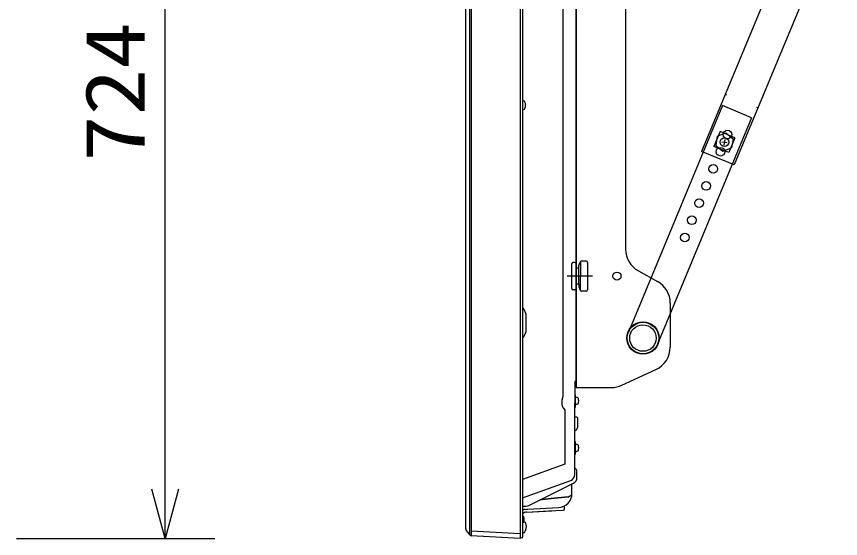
# Model space of a CAD drawing. Units: millimetres, scale not verified. Extents: x -63 to 63, y -57 to 57.
# Drawn here: x 17.63 to 50.89, y -3.33 to 17.75 of the extents above; entities that cross this region are included whole.
import ezdxf
from ezdxf.enums import TextEntityAlignment as Align

# ---------------------------------------------------------------- set-up
doc = ezdxf.new("R2010")
doc.units = ezdxf.units.MM
doc.header["$LTSCALE"] = 0.190236
doc.linetypes.add('LONG_CHAIN', pattern=[21, 18, -1, 1, -1])
doc.linetypes.add('LONG_DASHED2', pattern=[13, 12, -1])
for name, color, linetype in [('0-2_GAIKEI', 1, 'Continuous'), ('0-3_WAKU', 3, 'Continuous'), ('0-4_KIJUN', 7, 'Continuous')]:
    doc.layers.add(name, color=color, linetype=linetype)
doc.styles.add('ＭＳ ゴシック', font='')
doc.styles.get('ＭＳ ゴシック').set_extended_font_data('MS Gothic')

# ---------------------------------------------------------------- blocks, each defined once
blk = doc.blocks.new('_OPEN30')
at = {"layer": '0-4_KIJUN'}
blk.add_line((0, 0), (-1, 0), dxfattribs=at)
blk.add_lwpolyline([(-1, 0.26795), (0, 0), (-1, -0.26795)], dxfattribs=at)

msp = doc.modelspace()

# ---------------------------------------------------------------- linework, layer by layer
at = {"layer": '0-2_GAIKEI'}
for p, q in [((37.9596, 32.6656), (37.9596, -3.1273)), ((35.9262, -3.1916), (35.9262, 32.5322)), ((35.9841, 32.5628), (35.9841, -3.2241)), ((39.6858, 25.1916), (39.6858, 2.4639)), ((40.2146, 24.3115), (40.2146, 2.7615)), ((49.5651, 22.6461), (45.2708, 12.3021)), ((50.8858, 22.0978), (46.5916, 11.7538)), ((42.2146, 18.8431), (42.2146, 8.3499)), ((38.091, 14.3383), (38.0596, 14.3383)), ((38.0596, 13.9883), (38.091, 13.9883)), ((46.1239, 14.1484), (42.3281, 5.0049)), ((47.2969, 13.6614), (46.1239, 14.1484)), ((47.2969, 13.6614), (43.5011, 4.518)), ((46.024, 13.0992), (45.7748, 12.4989)), ((45.907, 12.9094), (46.2568, 13.0453)), ((46.6244, 12.85), (46.024, 13.0992)), ((46.2568, 13.0453), (46.5494, 12.8103)), ((46.0924, 12.6909), (46.3124, 12.657)), ((46.2162, 12.7817), (46.1799, 12.5466)), ((46.6244, 12.85), (46.3751, 12.2496)), ((46.5494, 12.8103), (46.4922, 12.4394)), ((46.3751, 12.2496), (45.7748, 12.4989)), ((46.5916, 11.7538), (45.2708, 12.3021)), ((40.0396, 6.7615), (40.0396, 7.7615)), ((40.1646, 7.8115), (40.0896, 7.8115)), ((40.2146, 6.9365), (40.2146, 7.7615)), ((40.3246, 6.9365), (40.3246, 7.6865)), ((40.3248, 7.6871), (40.3763, 7.8286)), ((40.3883, 7.8472), (40.3883, 7.2615)), ((40.6246, 7.8615), (40.4233, 7.8615)), ((40.6746, 7.8115), (40.6746, 6.7115)), ((40.3246, 7.5865), (40.2146, 7.5865)), ((42.7289, 7.4757), (43.5002, 7.0472)), ((40.2146, 6.0034), (40.2146, 7.1001)), ((40.2146, 6.0034), (40.2146, 7.1001)), ((40.3871, 6.677), (40.3871, 7.2615)), ((40.1646, 6.7115), (40.0896, 6.7115)), ((40.3246, 6.9365), (40.2146, 6.9365)), ((40.2146, 6.9365), (40.2146, 6.7615)), ((40.3246, 6.9365), (40.3246, 6.8365)), ((40.3248, 6.8359), (40.3763, 6.6944)), ((40.6246, 6.6615), (40.4233, 6.6615)), ((44.0146, 6.1731), (44.0146, 4.3992)), ((38.1951, 5.0063), (38.1951, 5.7397)), ((40.2146, 3.1572), (40.2146, 4.254)), ((40.2146, 3.1572), (40.2146, 4.254)), ((42.0651, 2.8548), (43.4363, 3.4925)), ((40.2146, 2.9953), (40.2146, 3.1526)), ((40.2146, 2.7615), (41.6434, 2.7615)), ((40.1871, 2.473), (40.1621, 2.473)), ((40.2221, 2.358), (40.1871, 2.358)), ((40.2644, 2.3568), (40.2221, 2.3605)), ((40.1596, 2.1324), (40.1621, 2.1324)), ((40.1871, 2.088), (40.2221, 2.088)), ((40.2221, 2.0855), (40.2644, 2.0892)), ((39.7031, 1.9286), (39.766, 1.8536)), ((39.766, 1.8536), (39.766, -0.3298)), ((40.1621, 1.9441), (40.1621, 1.9446)), ((40.2896, 1.2275), (40.2896, 1.523)), ((40.1871, 0.573), (40.1621, 0.573)), ((40.2221, 0.458), (40.1871, 0.458)), ((40.2644, 0.4568), (40.2221, 0.4605)), ((40.1871, 0.188), (40.2221, 0.188)), ((40.2221, 0.1855), (40.2644, 0.1892)), ((39.766, -0.3298), (38.0596, -0.9509)), ((40.1621, -0.477), (40.1621, -0.327)), ((40.1621, -0.477), (40.1621, -0.527)), ((40.2496, -0.8725), (40.2496, -0.577)), ((38.3024, -2.0006), (40.1114, -1.0961)), ((40.0496, -1.5123), (40.0496, -1.127)), ((38.0596, -2.027), (38.1906, -2.027)), ((38.159, -2.1571), (38.2343, -2.1531)), ((38.2299, -2.2647), (39.234, -2.212)), ((38.2299, -2.2647), (39.1073, -2.2187)), ((38.2343, -2.1531), (38.264, -2.1516)), ((38.264, -2.1516), (39.5047, -2.0866)), ((39.1073, -2.2187), (39.6975, -2.1877)), ((39.7448, -2.1387), (39.7469, -2.0188)), ((38.091, -2.677), (38.0596, -2.677)), ((38.131, -2.677), (38.0993, -2.677)), ((35.9841, -3.0244), (37.9596, -3.1273)), ((37.9596, -3.1273), (37.9596, -3.327)), ((38.0596, -3.102), (38.091, -3.102))]:
    msp.add_line(p, q, dxfattribs=at)
at = {"layer": '0-2_GAIKEI', "color": 7}
for p, q in [((38.0596, 32.6494), (38.0596, -3.2853)), ((35.7621, -2.9365), (35.7621, 32.3054)), ((40.2121, 3.0336), (40.1596, 2.9896)), ((40.1596, 2.9896), (40.1596, 2.1324)), ((40.1621, -0.7519), (40.1621, 2.1324)), ((38.0596, -1.6922), (39.9976, -0.9869)), ((35.9262, -3.1916), (35.7709, -2.9648)), ((37.9596, -3.327), (35.9841, -3.2241)), ((38.0368, -3.3103), (37.9596, -3.317))]:
    msp.add_line(p, q, dxfattribs=at)
at = {"layer": '0-2_GAIKEI', "linetype": 'LONG_DASHED2'}
for p, q in [((46.2294, 14.611), (46.2848, 14.588)), ((47.4947, 14.0857), (47.5501, 14.0627)), ((40.3871, 7.4615), (40.3871, 7.2615))]:
    msp.add_line(p, q, dxfattribs=at)
at = {"layer": '0-2_GAIKEI', "linetype": 'LONG_CHAIN'}
msp.add_line((40.879, 7.2615), (39.8543, 7.2615), dxfattribs=at)
at = {"layer": '0-2_GAIKEI', "color": 7}
msp.add_lwpolyline([(40.2146, 2.987), (40.2146, 3.0212), (40.2146, 28.7115)], dxfattribs=at)
at = {"layer": '0-2_GAIKEI'}
for points in [[(45.907, 12.9094), (45.8498, 12.5385), (46.1424, 12.3035), (46.4922, 12.4394)], [(38.0634, 5.9778), (38.0625, 5.9787), (38.0615, 5.9796), (38.0606, 5.9805), (38.0596, 5.9814)], [(38.0985, 5.9398), (38.0977, 5.9408), (38.0968, 5.9419), (38.096, 5.9429), (38.0951, 5.9439), (38.0943, 5.9449), (38.0934, 5.9459), (38.0925, 5.9469), (38.0917, 5.9479), (38.0908, 5.9489), (38.0899, 5.9499), (38.0891, 5.9509), (38.0882, 5.9519), (38.0873, 5.9529), (38.0864, 5.9539), (38.0855, 5.9549), (38.0846, 5.9559), (38.0837, 5.9568), (38.0829, 5.9578), (38.082, 5.9588), (38.0811, 5.9598), (38.0802, 5.9607), (38.0792, 5.9617), (38.0783, 5.9627), (38.0774, 5.9636), (38.0765, 5.9646), (38.0756, 5.9655), (38.0747, 5.9665), (38.0738, 5.9674), (38.0728, 5.9684), (38.0719, 5.9693), (38.071, 5.9703), (38.07, 5.9712), (38.0691, 5.9722), (38.0682, 5.9731), (38.0672, 5.974), (38.0663, 5.975), (38.0653, 5.9759), (38.0644, 5.9768), (38.0634, 5.9778)], [(38.1318, 5.8892), (38.1308, 5.891), (38.1299, 5.8929), (38.1289, 5.8947), (38.1279, 5.8966), (38.127, 5.8984), (38.126, 5.9003), (38.125, 5.9021), (38.1241, 5.904), (38.1231, 5.9058), (38.1221, 5.9076), (38.1211, 5.9095), (38.1201, 5.9113), (38.1193, 5.9124), (38.1186, 5.9135), (38.1178, 5.9145), (38.117, 5.9156), (38.1163, 5.9167), (38.1155, 5.9178), (38.1147, 5.9189), (38.1139, 5.9199), (38.1132, 5.921), (38.1124, 5.9221), (38.1116, 5.9231), (38.1108, 5.9242), (38.11, 5.9252), (38.1092, 5.9263), (38.1084, 5.9274), (38.1076, 5.9284), (38.1068, 5.9295), (38.106, 5.9305), (38.1052, 5.9316), (38.1043, 5.9326), (38.1035, 5.9336), (38.1027, 5.9347), (38.1019, 5.9357), (38.101, 5.9367), (38.1002, 5.9378), (38.0994, 5.9388), (38.0985, 5.9398)], [(38.1653, 5.8152), (38.1645, 5.8172), (38.1637, 5.8191), (38.1629, 5.821), (38.1621, 5.8229), (38.1613, 5.8248), (38.1605, 5.8268), (38.1597, 5.8287), (38.1589, 5.8306), (38.158, 5.8325), (38.1572, 5.8344), (38.1564, 5.8363), (38.1556, 5.8382), (38.1547, 5.8402), (38.1539, 5.8421), (38.153, 5.844), (38.1522, 5.8459), (38.1514, 5.8478), (38.1505, 5.8497), (38.1497, 5.8516), (38.1488, 5.8535), (38.148, 5.8554), (38.1471, 5.8573), (38.1462, 5.8592), (38.1454, 5.8611), (38.1445, 5.8629), (38.1436, 5.8648), (38.1427, 5.8667), (38.1418, 5.8686), (38.1409, 5.8705), (38.14, 5.8724), (38.1391, 5.8742), (38.1382, 5.8761), (38.1373, 5.878), (38.1364, 5.8799), (38.1355, 5.8817), (38.1346, 5.8836), (38.1336, 5.8855), (38.1327, 5.8873), (38.1318, 5.8892)], [(38.1951, 5.7397), (38.1944, 5.7416), (38.1936, 5.7436), (38.1929, 5.7455), (38.1921, 5.7475), (38.1914, 5.7494), (38.1906, 5.7513), (38.1899, 5.7533), (38.1891, 5.7552), (38.1884, 5.7572), (38.1876, 5.7591), (38.1869, 5.7611), (38.1861, 5.763), (38.1854, 5.765), (38.1846, 5.7669), (38.1839, 5.7688), (38.1831, 5.7708), (38.1824, 5.7727), (38.1816, 5.7747), (38.1809, 5.7766), (38.1801, 5.7785), (38.1793, 5.7805), (38.1786, 5.7824), (38.1778, 5.7843), (38.177, 5.7863), (38.1763, 5.7882), (38.1755, 5.7902), (38.1747, 5.7921), (38.174, 5.794), (38.1732, 5.796), (38.1724, 5.7979), (38.1716, 5.7998), (38.1709, 5.8018), (38.1701, 5.8037), (38.1693, 5.8056), (38.1685, 5.8075), (38.1677, 5.8095), (38.1669, 5.8114), (38.1661, 5.8133), (38.1653, 5.8152)], [(38.1596, 4.9171), (38.1605, 4.9193), (38.1614, 4.9214), (38.1623, 4.9236), (38.1632, 4.9257), (38.1641, 4.9279), (38.165, 4.9301), (38.1659, 4.9322), (38.1668, 4.9344), (38.1677, 4.9366), (38.1686, 4.9387), (38.1695, 4.9409), (38.1704, 4.9431), (38.1712, 4.9452), (38.1721, 4.9474), (38.173, 4.9496), (38.1739, 4.9518), (38.1747, 4.9539), (38.1756, 4.9561), (38.1765, 4.9583), (38.1773, 4.9605), (38.1782, 4.9626), (38.1791, 4.9648), (38.1799, 4.967), (38.1808, 4.9692), (38.1816, 4.9714), (38.1825, 4.9735), (38.1833, 4.9757), (38.1842, 4.9779), (38.185, 4.9801), (38.1859, 4.9823), (38.1867, 4.9845), (38.1876, 4.9867), (38.1884, 4.9888), (38.1892, 4.991), (38.1901, 4.9932), (38.1909, 4.9954), (38.1918, 4.9976), (38.1926, 4.9998), (38.1934, 5.002)], [(38.1934, 5.002), (38.1943, 5.0042), (38.1951, 5.0063), (38.1951, 5.0063)], [(38.0596, 4.7646), (38.0605, 4.7655), (38.0615, 4.7664), (38.0625, 4.7673), (38.0634, 4.7682), (38.0644, 4.7692), (38.0653, 4.7701), (38.0663, 4.771), (38.0672, 4.7719), (38.0681, 4.7729), (38.0691, 4.7738), (38.07, 4.7748), (38.0709, 4.7757), (38.0719, 4.7766), (38.0728, 4.7776), (38.0737, 4.7785), (38.0746, 4.7795), (38.0756, 4.7804), (38.0765, 4.7814), (38.0774, 4.7824), (38.0783, 4.7833), (38.0792, 4.7843), (38.0801, 4.7853), (38.081, 4.7862), (38.0819, 4.7872), (38.0828, 4.7882), (38.0837, 4.7892), (38.0846, 4.7901), (38.0855, 4.7911), (38.0864, 4.7921), (38.0873, 4.7931), (38.0882, 4.7941), (38.089, 4.7951), (38.0899, 4.7961), (38.0908, 4.7971), (38.0917, 4.7981), (38.0925, 4.7991), (38.0934, 4.8001), (38.0942, 4.8011), (38.0951, 4.8021)], [(38.0951, 4.8021), (38.096, 4.8031), (38.0968, 4.8041), (38.0977, 4.8052), (38.0985, 4.8062), (38.0993, 4.8072), (38.1002, 4.8082), (38.101, 4.8093), (38.1018, 4.8103), (38.1027, 4.8113), (38.1035, 4.8124), (38.1043, 4.8134), (38.1051, 4.8145), (38.106, 4.8155), (38.1068, 4.8165), (38.1076, 4.8176), (38.1084, 4.8187), (38.1092, 4.8197), (38.11, 4.8208), (38.1108, 4.8218), (38.1116, 4.8229), (38.1124, 4.824), (38.1132, 4.825), (38.1139, 4.8261), (38.1147, 4.8272), (38.1155, 4.8282), (38.1163, 4.8293), (38.117, 4.8304), (38.1178, 4.8315), (38.1186, 4.8326), (38.1193, 4.8336), (38.1201, 4.8347)], [(38.1201, 4.8347), (38.1212, 4.8368), (38.1223, 4.8389), (38.1234, 4.8409), (38.1245, 4.843), (38.1256, 4.8451), (38.1267, 4.8471), (38.1278, 4.8492), (38.1289, 4.8513), (38.1299, 4.8534), (38.131, 4.8555), (38.1321, 4.8576), (38.1331, 4.8596), (38.1342, 4.8617), (38.1352, 4.8638), (38.1363, 4.8659), (38.1373, 4.868), (38.1383, 4.8701), (38.1393, 4.8723), (38.1404, 4.8744), (38.1414, 4.8765), (38.1424, 4.8786), (38.1434, 4.8807), (38.1444, 4.8828), (38.1454, 4.885), (38.1463, 4.8871), (38.1473, 4.8892), (38.1483, 4.8914), (38.1492, 4.8935), (38.1502, 4.8956), (38.1512, 4.8978), (38.1521, 4.8999), (38.1531, 4.9021), (38.154, 4.9042), (38.1549, 4.9063), (38.1559, 4.9085), (38.1568, 4.9106), (38.1577, 4.9128), (38.1587, 4.9149), (38.1596, 4.9171)], [(40.2146, 2.9953), (40.2146, 3.1526), (40.2146, 3.1572)], [(39.6735, 2.3818), (39.673, 2.3797), (39.6725, 2.3776), (39.672, 2.3755), (39.6716, 2.3734), (39.6711, 2.3714), (39.6706, 2.3693), (39.6701, 2.3672), (39.6696, 2.3651), (39.6691, 2.3631), (39.6686, 2.361), (39.6681, 2.3589), (39.6676, 2.3568), (39.6671, 2.3548), (39.6666, 2.3527), (39.6661, 2.3506), (39.6656, 2.3486), (39.6651, 2.3465), (39.6646, 2.3444), (39.6641, 2.3423), (39.6636, 2.3403), (39.6631, 2.3382), (39.6626, 2.3361), (39.6621, 2.334), (39.6616, 2.332), (39.6611, 2.3299), (39.6606, 2.3278), (39.6601, 2.3257), (39.6596, 2.3236), (39.6592, 2.3216), (39.6587, 2.3195), (39.6582, 2.3174), (39.6577, 2.3153), (39.6573, 2.3132), (39.6568, 2.3112), (39.6563, 2.3091), (39.6559, 2.307), (39.6554, 2.3049), (39.6549, 2.3028), (39.6545, 2.3007)], [(39.6858, 2.4639), (39.6858, 2.4618), (39.6857, 2.4596), (39.6856, 2.4575), (39.6855, 2.4554), (39.6854, 2.4533), (39.6853, 2.4511), (39.6851, 2.449), (39.6849, 2.4469), (39.6847, 2.4447), (39.6845, 2.4426), (39.6842, 2.4405), (39.684, 2.4384), (39.6837, 2.4363), (39.6834, 2.4342), (39.6831, 2.432), (39.6828, 2.4299), (39.6825, 2.4278), (39.6821, 2.4257), (39.6818, 2.4236), (39.6814, 2.4215), (39.6811, 2.4194), (39.6807, 2.4173), (39.6803, 2.4152), (39.6799, 2.4131), (39.6796, 2.411), (39.6792, 2.4089), (39.6788, 2.4068), (39.6783, 2.4047), (39.6779, 2.4026), (39.6775, 2.4005), (39.6771, 2.3984), (39.6766, 2.3964), (39.6762, 2.3943), (39.6758, 2.3922), (39.6753, 2.3901), (39.6749, 2.388), (39.6744, 2.3859), (39.6739, 2.3838), (39.6735, 2.3818)], [(40.1621, 1.973), (40.1871, 1.973), (40.1871, 2.473)], [(39.6398, 2.2189), (39.6395, 2.2168), (39.6393, 2.2146), (39.639, 2.2125), (39.6388, 2.2104), (39.6386, 2.2083), (39.6384, 2.2062), (39.6382, 2.204), (39.638, 2.2019), (39.6378, 2.1998), (39.6376, 2.1977), (39.6374, 2.1955), (39.6372, 2.1934), (39.6371, 2.1913), (39.6369, 2.1891), (39.6368, 2.187), (39.6366, 2.1849), (39.6365, 2.1828), (39.6364, 2.1806), (39.6362, 2.1785), (39.6361, 2.1764), (39.636, 2.1742), (39.6359, 2.1721), (39.6358, 2.17), (39.6358, 2.1678), (39.6357, 2.1657), (39.6356, 2.1636), (39.6356, 2.1614), (39.6355, 2.1593), (39.6355, 2.1572), (39.6355, 2.155), (39.6355, 2.1529), (39.6355, 2.1508), (39.6355, 2.1486), (39.6355, 2.1465), (39.6355, 2.1444), (39.6355, 2.1422), (39.6355, 2.1401), (39.6356, 2.138), (39.6356, 2.1358)], [(39.6356, 2.1358), (39.6357, 2.1337), (39.6358, 2.1316), (39.6358, 2.1294), (39.6359, 2.1273), (39.636, 2.1252), (39.6361, 2.123), (39.6363, 2.1209), (39.6364, 2.1188), (39.6365, 2.1167), (39.6367, 2.1145), (39.6368, 2.1124), (39.637, 2.1103), (39.6372, 2.1081), (39.6373, 2.106), (39.6375, 2.1039), (39.6377, 2.1018), (39.638, 2.0996), (39.6382, 2.0975), (39.6384, 2.0954), (39.6387, 2.0933), (39.6389, 2.0912), (39.6392, 2.089), (39.6395, 2.0869), (39.6398, 2.0848), (39.6401, 2.0827), (39.6404, 2.0806), (39.6407, 2.0785), (39.641, 2.0764), (39.6413, 2.0743), (39.6417, 2.0722), (39.6421, 2.0701), (39.6424, 2.068), (39.6428, 2.0659), (39.6432, 2.0638), (39.6436, 2.0617), (39.644, 2.0596), (39.6444, 2.0575), (39.6449, 2.0554), (39.6453, 2.0533)], [(39.6545, 2.3007), (39.654, 2.2987), (39.6536, 2.2966), (39.6531, 2.2945), (39.6527, 2.2924), (39.6522, 2.2903), (39.6518, 2.2882), (39.6513, 2.2861), (39.6509, 2.2841), (39.6505, 2.282), (39.65, 2.2799), (39.6496, 2.2778), (39.6492, 2.2757), (39.6488, 2.2736), (39.6484, 2.2715), (39.6479, 2.2694), (39.6475, 2.2673), (39.6471, 2.2652), (39.6467, 2.2631), (39.6463, 2.261), (39.646, 2.2589), (39.6456, 2.2568), (39.6452, 2.2547), (39.6448, 2.2526), (39.6444, 2.2505), (39.6441, 2.2484), (39.6437, 2.2463), (39.6434, 2.2442), (39.643, 2.2421), (39.6427, 2.24), (39.6424, 2.2379), (39.642, 2.2358), (39.6417, 2.2337), (39.6414, 2.2316), (39.6411, 2.2295), (39.6408, 2.2273), (39.6405, 2.2252), (39.6403, 2.2231), (39.64, 2.221), (39.6398, 2.2189)], [(39.6453, 2.0533), (39.6458, 2.0512), (39.6463, 2.0491), (39.6467, 2.0471), (39.6472, 2.045), (39.6477, 2.0429), (39.6483, 2.0408), (39.6488, 2.0388), (39.6493, 2.0367), (39.6499, 2.0346), (39.6504, 2.0326), (39.651, 2.0305), (39.6516, 2.0285), (39.6522, 2.0264), (39.6528, 2.0244), (39.6535, 2.0223), (39.6541, 2.0203), (39.6548, 2.0183), (39.6554, 2.0162), (39.6561, 2.0142), (39.6568, 2.0122), (39.6575, 2.0102), (39.6582, 2.0082), (39.659, 2.0062), (39.6597, 2.0042), (39.6605, 2.0022), (39.6612, 2.0002), (39.662, 1.9982), (39.6628, 1.9962), (39.6636, 1.9942), (39.6645, 1.9923), (39.6653, 1.9903), (39.6662, 1.9884), (39.6671, 1.9864), (39.6679, 1.9845), (39.6688, 1.9825), (39.6698, 1.9806), (39.6707, 1.9787), (39.6716, 1.9768), (39.6726, 1.9749)], [(39.6726, 1.9749), (39.6736, 1.973), (39.6746, 1.9711), (39.6756, 1.9692), (39.6766, 1.9673), (39.6777, 1.9655), (39.6787, 1.9636), (39.6798, 1.9618), (39.6809, 1.9599), (39.682, 1.9581), (39.6831, 1.9563), (39.6842, 1.9545), (39.6854, 1.9527), (39.6866, 1.9509), (39.6877, 1.9491), (39.6889, 1.9473), (39.6902, 1.9456), (39.6914, 1.9438), (39.6926, 1.9421), (39.6939, 1.9404), (39.6952, 1.9387), (39.6964, 1.937), (39.6977, 1.9353), (39.6991, 1.9336), (39.7004, 1.9319), (39.7017, 1.9302), (39.7031, 1.9286)], [(40.2395, 1.573), (40.2382, 1.573), (40.1621, 1.573)], [(40.1621, 0.073), (40.1871, 0.073), (40.1871, 0.573)], [(40.1995, -0.527), (40.1982, -0.527), (40.1621, -0.527)], [(39.8767, -1.6596), (39.8641, -1.6608), (39.8516, -1.6619), (39.8391, -1.6631), (39.8265, -1.6643), (39.814, -1.6654), (39.8015, -1.6666), (39.789, -1.6677), (39.7764, -1.6689), (39.7639, -1.6701), (39.7514, -1.6713), (39.7389, -1.6724), (39.7264, -1.6736), (39.7138, -1.6748), (39.7013, -1.676), (39.6888, -1.6772), (39.6763, -1.6784), (39.6637, -1.6796), (39.6512, -1.6808), (39.6387, -1.682), (39.6262, -1.6832), (39.6137, -1.6844), (39.6011, -1.6856), (39.5886, -1.6868), (39.5761, -1.688), (39.5636, -1.6892), (39.5511, -1.6904), (39.5385, -1.6917), (39.526, -1.6929), (39.5135, -1.6941), (39.501, -1.6953), (39.4885, -1.6966), (39.476, -1.6978), (39.4634, -1.6991), (39.4509, -1.7003), (39.4384, -1.7016), (39.4259, -1.7028), (39.4134, -1.7041), (39.4009, -1.7053), (39.3883, -1.7066)], [(38.9006, -1.7589), (38.8881, -1.7603), (38.8756, -1.7617), (38.8631, -1.7632), (38.8506, -1.7646), (38.8381, -1.7661), (38.8256, -1.7675), (38.8131, -1.769), (38.8006, -1.7705), (38.7881, -1.7719), (38.7756, -1.7734), (38.7631, -1.7749), (38.7507, -1.7764)], [(39.3883, -1.7066), (39.3758, -1.7079), (39.3633, -1.7091), (39.3508, -1.7104), (39.3383, -1.7117), (39.3258, -1.713), (39.3133, -1.7142), (39.3007, -1.7155), (39.2882, -1.7168), (39.2757, -1.7181), (39.2632, -1.7194), (39.2507, -1.7207), (39.2382, -1.722), (39.2257, -1.7233), (39.2132, -1.7246), (39.2007, -1.726), (39.1882, -1.7273), (39.1756, -1.7286), (39.1631, -1.7299), (39.1506, -1.7313), (39.1381, -1.7326), (39.1256, -1.734), (39.1131, -1.7353), (39.1006, -1.7367), (39.0881, -1.738), (39.0756, -1.7394), (39.0631, -1.7407), (39.0506, -1.7421), (39.0381, -1.7435), (39.0256, -1.7448), (39.0131, -1.7462), (39.0006, -1.7476), (38.9881, -1.749), (38.9756, -1.7504), (38.9631, -1.7518), (38.9506, -1.7532), (38.9381, -1.7546), (38.9256, -1.756), (38.9131, -1.7575), (38.9006, -1.7589)]]:
    msp.add_lwpolyline(points, dxfattribs=at)
for centre, radius in [((46.327, 12.9813), 0.175), ((46.1996, 12.6744), 0.175), ((46.0394, 12.2886), 0.175), ((45.7519, 11.5959), 0.175), ((45.4643, 10.9033), 0.175), ((45.1767, 10.2106), 0.175), ((44.8892, 9.5179), 0.175), ((44.6016, 8.8252), 0.175), ((41.8646, 7.2615), 0.1625), ((42.9146, 4.7615), 0.655), ((42.9146, 4.7615), 0.635), ((42.9146, 4.7615), 0.535)]:
    msp.add_circle(centre, radius, dxfattribs=at)
for centre, radius, start, end in [((38.091, 14.2733), 0.065, 16.60155, 90), ((38.091, 14.0533), 0.065, 270, 343.39845), ((37.7221, 14.1633), 0.45, 0, 16.60155), ((37.7221, 14.1633), 0.45, 343.39845, 0), ((43.2146, 8.3499), 1, 180, 240.94539), ((40.0896, 7.7615), 0.05, 90, 180), ((40.1646, 7.7615), 0.05, 0, 90), ((40.4233, 7.8115), 0.05, 90, 160), ((40.6246, 7.8115), 0.05, 0, 90), ((43.0146, 6.1731), 1, 0, 60.94539), ((40.0896, 6.7615), 0.05, 180, 270), ((40.1646, 6.7615), 0.05, 270, 0), ((40.4233, 6.7115), 0.05, 200, 270), ((40.6246, 6.7115), 0.05, 270, 0), ((43.0146, 4.3992), 1, 294.9439, 0), ((40.2121, 2.8519), 0.05, 137.51889, 180), ((40.2121, 2.8519), 0.05, 137.51896, 180), ((40.0646, 2.987), 0.15, 317.51889, 0), ((40.0646, 2.987), 0.15, 317.51896, 0), ((41.6434, 3.7615), 1, 270, 294.9439), ((40.2601, 2.307), 0.05, 16.25703, 85), ((40.2601, 2.139), 0.05, 275, 343.74297), ((39.9721, 2.223), 0.35, 0, 16.25703), ((39.9721, 2.223), 0.35, 343.74297, 0), ((40.0396, 1.2275), 0.25, 299.34058, 0), ((40.2601, 0.407), 0.05, 16.25703, 85), ((39.9721, 0.323), 0.35, 0, 16.25703), ((40.2601, 0.239), 0.05, 275, 343.74297), ((39.9721, 0.323), 0.35, 343.74297, 0), ((39.9996, -0.8725), 0.25, 296.56505, 0), ((39.4746, -1.5123), 0.575, 273, 0), ((38.1721, -2.4067), 0.25, 101.63208, 116.74368), ((38.243, -2.5143), 0.25, 93, 137.18678), ((38.1721, -2.4067), 0.25, 93, 101.63208), ((38.1906, -1.777), 0.25, 270, 296.56505), ((39.6948, -2.1378), 0.05, 273, 359), ((38.0201, -2.443), 0.05, 16.25703, 37.82319), ((38.0601, -2.478), 0.05, 16.25703, 80.92143), ((38.0601, -2.646), 0.05, 320.95555, 343.74297), ((37.7721, -2.562), 0.35, 0, 16.25703), ((37.7721, -2.562), 0.35, 343.74297, 0), ((38.131, -2.742), 0.065, 16.60155, 90), ((38.131, -2.962), 0.065, 299.07135, 343.39845), ((37.7621, -2.852), 0.45, 0, 16.60155), ((37.7621, -2.852), 0.45, 343.39845, 0), ((38.091, -3.037), 0.065, 270, 343.39845), ((37.7221, -2.927), 0.45, 343.39845, 348.2276)]:
    msp.add_arc(centre, radius, start, end, dxfattribs=at)
at = {"layer": '0-2_GAIKEI', "color": 7}
for centre, radius, start, end in [((39.9121, -0.7519), 0.25, 290, 0), ((35.8121, -2.9365), 0.05, 180, 214.40012), ((35.9881, -3.1492), 0.075, 214.40012, 267), ((38.0346, -3.2853), 0.025, 275, 0)]:
    msp.add_arc(centre, radius, start, end, dxfattribs=at)
at = {"layer": '0-2_GAIKEI'}
for centre, major_axis, ratio, start_param, end_param in [((40.2395, 1.523), (0.0501, 0), 0.99863, 6.2831853, 7.8539816), ((40.1995, -0.577), (-0.0501, 0), 0.99863, 3.1415927, 4.712389), ((39.4746, -1.5123), (-0.575, 0), 0.358352, 2.3451609, 3.1415927)]:
    msp.add_ellipse(centre, major_axis=major_axis, ratio=ratio, start_param=start_param, end_param=end_param, dxfattribs=at)
at = {"layer": '0-3_WAKU'}
for p, q in [((23.6339, -1.3347), (23.6339, 30.8577)), ((17.6339, -3.3347), (25.6339, -3.3347))]:
    msp.add_line(p, q, dxfattribs=at)

# ---------------------------------------------------------------- block references
at = {"layer": '0-3_WAKU', "xscale": 2, "yscale": 2, "rotation": 270}
msp.add_blockref('_OPEN30', (23.6339, -3.3347), dxfattribs=at)

# ---------------------------------------------------------------- texts
at = {"layer": '0-3_WAKU', "style": 'ＭＳ ゴシック', "width": 1.15}
msp.add_text('724', height=2.406, rotation=90, dxfattribs=at).set_placement((23.5243, 11.8743), align=Align.BOTTOM_LEFT)

doc.saveas('drawing.dxf')
